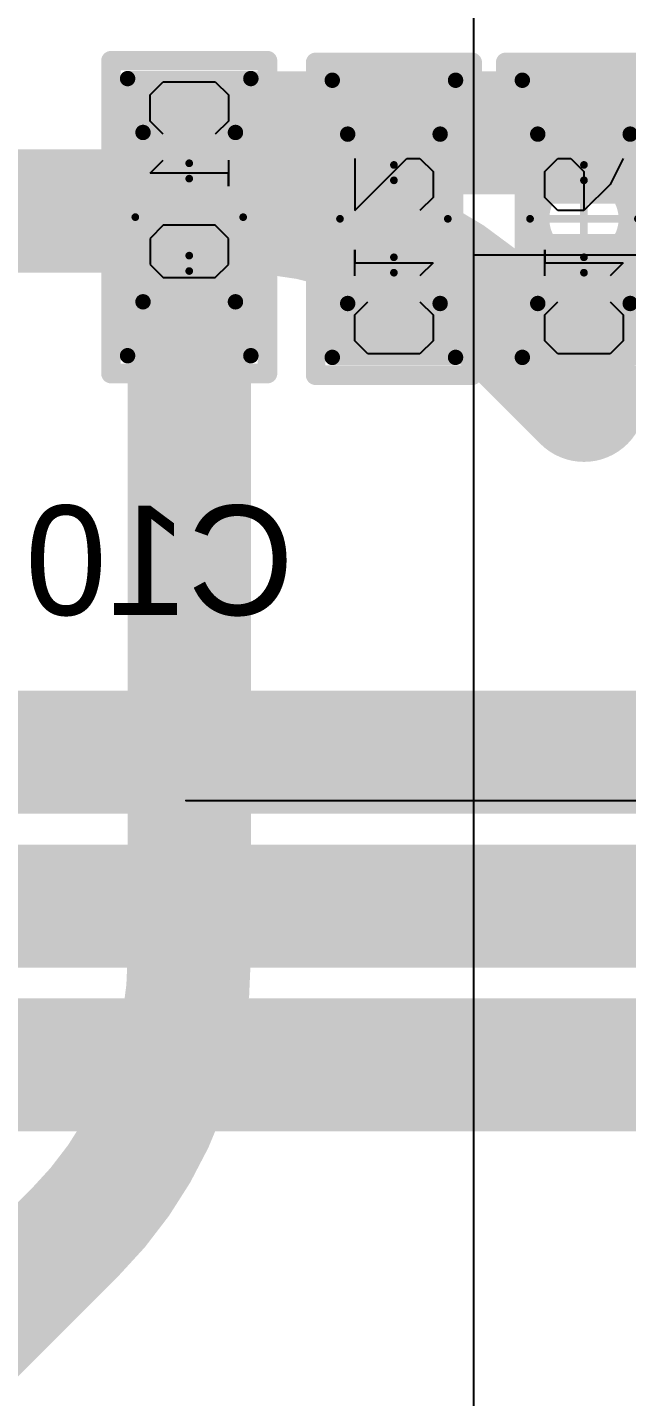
# Model space of a CAD drawing. Header units: millimetres. Extents: x 235 to 830, y 272 to 692.
# Drawn here: x 506.98 to 510.87, y 520.96 to 529.86 of the extents above; entities that cross this region are included whole.
import ezdxf

# ---------------------------------------------------------------- set-up
doc = ezdxf.new("R2010")
doc.units = ezdxf.units.MM
for name, color, linetype in [('BottomLayer', 5, 'Continuous'), ('BottomOverlay', 54, 'Continuous'), ('BottomPaste', 16, 'Continuous'), ('BottomSolder', 6, 'Continuous'), ('Mechanical1', 6, 'Continuous'), ('Mechanical13', 56, 'Continuous'), ('Mechanical15', 56, 'Continuous'), ('MultiLayer', 9, 'Continuous'), ('TopLayer', 1, 'Continuous'), ('ViaHoleLayer', 16, 'Continuous')]:
    doc.layers.add(name, color=color, linetype=linetype)

# ---------------------------------------------------------------- blocks, each defined once
blk = doc.blocks.new('ANTENNA_NFC_60MMX30MM_B_1')
at = {"layer": 'BottomLayer', "const_width": 0.8000009399999999}
for points in [[(-24.40399996, -12.60000528), (24.40399996, -12.60000528)], [(-24.83799706, -13.60000328), (24.83799706, -13.60000328)], [(-25.27199416, -14.59999874), (25.27199416, -14.60000382)]]:
    blk.add_lwpolyline(points, dxfattribs=at)
at = {"layer": 'Mechanical1', "const_width": 0.127}
blk.add_lwpolyline([(-30.0000035, -15.00000048), (30.00000604, -15.00000048)], dxfattribs=at)
blk = doc.blocks.new('0402CAP_B_31')
at = {"layer": 'BottomLayer'}
for points in [[(-0.7999984, 0.2999994), (-0.7999984, -0.2999994), (-0.1999996, 0.2999994), (-0.1999996, -0.2999994)], [(0.20000214, 0.2999994), (0.20000214, -0.2999994), (0.8000009399999999, 0.2999994), (0.8000009399999999, -0.2999994)]]:
    blk.add_solid(points, dxfattribs=at)
at = {"layer": 'BottomOverlay', "const_width": 0.127}
for points in [[(-1.016, 0.508), (-0.254, 0.508)], [(-1.016, 0.508), (-1.016, -0.508)], [(0.254, 0.508), (1.016, 0.508)], [(1.016, 0.508), (1.016, -0.508)], [(-1.016, -0.508), (-0.254, -0.508)], [(0.254, -0.508), (1.016, -0.508)]]:
    blk.add_lwpolyline(points, dxfattribs=at)
at = {"layer": 'BottomOverlay', "const_width": 0.0635}
for points in [[(-1.04775, 0.508, 1), (-0.98425, 0.508, 1)], [(-1.04775, 0.508, 1), (-0.98425, 0.508, 1)], [(-0.2857499999999999, 0.508, 1), (-0.22225, 0.508, 1)], [(0.22225, 0.508, 1), (0.2857499999999999, 0.508, 1)], [(0.98425, 0.508, 1), (1.04775, 0.508, 1)], [(0.98425, 0.508, 1), (1.04775, 0.508, 1)], [(-1.04775, -0.508, 1), (-0.98425, -0.508, 1)], [(-1.04775, -0.508, 1), (-0.98425, -0.508, 1)], [(-0.2857499999999999, -0.508, 1), (-0.22225, -0.508, 1)], [(0.22225, -0.508, 1), (0.2857499999999999, -0.508, 1)], [(0.98425, -0.508, 1), (1.04775, -0.508, 1)], [(0.98425, -0.508, 1), (1.04775, -0.508, 1)]]:
    blk.add_lwpolyline(points, format="xyb", close=True, dxfattribs=at)
at = {"layer": 'BottomPaste'}
for points in [[(-0.7999984, 0.2999994), (-0.7999984, -0.2999994), (-0.1999996, 0.2999994), (-0.1999996, -0.2999994)], [(0.20000214, 0.2999994), (0.20000214, -0.2999994), (0.8000009399999999, 0.2999994), (0.8000009399999999, -0.2999994)]]:
    blk.add_solid(points, dxfattribs=at)
at = {"layer": 'BottomSolder'}
for points in [[(-0.9015983999999999, 0.4015993999999999), (-0.9015983999999999, -0.4015993999999999), (-0.09839959999999999, 0.4015993999999999), (-0.09839959999999999, -0.4015993999999999)], [(0.09840214, 0.4015993999999999), (0.09840214, -0.4015993999999999), (0.90160094, 0.4015993999999999), (0.90160094, -0.4015993999999999)]]:
    blk.add_solid(points, dxfattribs=at)
at = {"layer": 'Mechanical1'}
for p, q in [((-0.8779992599999998, 0.16935958), (-0.79335884, 0.254)), ((-0.79335884, 0.254), (-0.62408054, 0.254)), ((-0.62408054, 0.254), (-0.53944266, 0.16935958)), ((-0.37016436, 0.254), (-0.20088606, 0.254)), ((-0.20088606, 0.254), (-0.28552394, 0.254)), ((-0.28552394, 0.254), (-0.28552394, -0.2538349)), ((0.05303266, 0.16935958), (0.13767308, 0.254)), ((0.13767308, 0.254), (0.30695138, 0.254)), ((0.30695138, 0.254), (0.39158926, 0.16935958)), ((-0.8779992599999998, -0.16919702), (-0.8779992599999998, 0.16935958)), ((0.05303266, 8.128e-05), (0.05303266, 0.16935958)), ((0.39158926, 0.16935958), (0.39158926, 0.0847217)), ((0.22231096, -0.16919702), (0.05303266, 8.128e-05)), ((0.30695138, 8.128e-05), (0.05303266, 8.128e-05)), ((0.39158926, 0.0847217), (0.30695138, 8.128e-05)), ((-0.79335884, -0.2538349), (-0.8779992599999998, -0.16919702)), ((-0.53944266, -0.16919702), (-0.62408054, -0.2538349)), ((-0.28552394, -0.2538349), (-0.37016436, -0.16919702)), ((0.39158926, -0.2538349), (0.22231096, -0.16919702)), ((-0.62408054, -0.2538349), (-0.79335884, -0.2538349))]:
    blk.add_line(p, q, dxfattribs=at)
at = {"layer": 'Mechanical13', "const_width": 0.0999998}
for points in [[(-0.5499989, 0.2999994), (-0.5499989, -0.2999994)], [(-0.5499989, 0.2999994), (0.55000144, 0.2999994)], [(0.55000144, 0.2999994), (0.55000144, -0.2999994)], [(-0.5499989, -0.2999994), (0.55000144, -0.2999994)]]:
    blk.add_lwpolyline(points, dxfattribs=at)
at = {"layer": 'Mechanical13', "const_width": 0.0499999}
for points in [[(-0.57499758, 0.2999994, 1), (-0.52500022, 0.2999994, 1)], [(-0.57499758, 0.2999994, 1), (-0.52500022, 0.2999994, 1)], [(0.52500276, 0.2999994, 1), (0.57500012, 0.2999994, 1)], [(0.52500276, 0.2999994, 1), (0.57500012, 0.2999994, 1)], [(-0.57499758, -0.2999994, 1), (-0.52500022, -0.2999994, 1)], [(-0.57499758, -0.2999994, 1), (-0.52500022, -0.2999994, 1)], [(0.52500276, -0.2999994, 1), (0.57500012, -0.2999994, 1)], [(0.52500276, -0.2999994, 1), (0.57500012, -0.2999994, 1)]]:
    blk.add_lwpolyline(points, format="xyb", close=True, dxfattribs=at)
at = {"layer": 'Mechanical15'}
for points, const_width in [([(-0.8999982, 0.40000174), (-0.8999982, -0.3999992)], 0.0999998), ([(-0.8999982, 0.40000174), (0.90000074, 0.40000174)], 0.0999998), ([(0.90000074, 0.40000174), (0.90000074, -0.3999992)], 0.0999998), ([(0, 0.3499993), (0, -0.3499993)], 0.0499999), ([(-0.3499993, 0), (0.3499993, 0)], 0.0499999), ([(-0.8999982, -0.3999992), (0.90000074, -0.3999992)], 0.0999998)]:
    blk.add_lwpolyline(points, dxfattribs=dict(at, const_width=const_width))
for points, const_width in [([(-0.9249968799999999, 0.40000174, 1), (-0.87499952, 0.40000174, 1)], 0.0499999), ([(-0.9249968799999999, 0.40000174, 1), (-0.87499952, 0.40000174, 1)], 0.0499999), ([(0.8750020599999999, 0.40000174, 1), (0.9249994199999999, 0.40000174, 1)], 0.0499999), ([(0.8750020599999999, 0.40000174, 1), (0.9249994199999999, 0.40000174, 1)], 0.0499999), ([(-0.01249934, 0.3499993, 1), (0.01249934, 0.3499993, 1)], 0.02499868), ([(0.2499995, 0, 1), (-0.2499995, 0, 1)], 0.0499999), ([(-0.36249864, 0, 1), (-0.33749996, 0, 1)], 0.02499868), ([(-0.26249884, 0, 1), (-0.23750016, 0, 1)], 0.02499868), ([(0.23750016, 0, 1), (0.26249884, 0, 1)], 0.02499868), ([(0.33749996, 0, 1), (0.36249864, 0, 1)], 0.02499868), ([(-0.9249968799999999, -0.3999992, 1), (-0.87499952, -0.3999992, 1)], 0.0499999), ([(-0.9249968799999999, -0.3999992, 1), (-0.87499952, -0.3999992, 1)], 0.0499999), ([(-0.01249934, -0.3499993, 1), (0.01249934, -0.3499993, 1)], 0.02499868), ([(0.8750020599999999, -0.3999992, 1), (0.9249994199999999, -0.3999992, 1)], 0.0499999), ([(0.8750020599999999, -0.3999992, 1), (0.9249994199999999, -0.3999992, 1)], 0.0499999)]:
    blk.add_lwpolyline(points, format="xyb", close=True, dxfattribs=dict(at, const_width=const_width))
blk = doc.blocks.new('0402CAP_B_34')
at = {"layer": 'BottomLayer'}
for points in [[(-0.7999984, 0.2999994), (-0.7999984, -0.2999994), (-0.1999996, 0.2999994), (-0.1999996, -0.2999994)], [(0.20000214, 0.2999994), (0.20000214, -0.2999994), (0.8000009399999999, 0.2999994), (0.8000009399999999, -0.2999994)]]:
    blk.add_solid(points, dxfattribs=at)
at = {"layer": 'BottomOverlay', "const_width": 0.127}
for points in [[(-1.016, 0.508), (-0.254, 0.508)], [(-1.016, 0.508), (-1.016, -0.508)], [(0.254, 0.508), (1.016, 0.508)], [(1.016, 0.508), (1.016, -0.508)], [(-1.016, -0.508), (-0.254, -0.508)], [(0.254, -0.508), (1.016, -0.508)]]:
    blk.add_lwpolyline(points, dxfattribs=at)
at = {"layer": 'BottomOverlay', "const_width": 0.0635}
for points in [[(-1.04775, 0.508, 1), (-0.98425, 0.508, 1)], [(-1.04775, 0.508, 1), (-0.98425, 0.508, 1)], [(-0.2857499999999999, 0.508, 1), (-0.22225, 0.508, 1)], [(0.22225, 0.508, 1), (0.2857499999999999, 0.508, 1)], [(0.98425, 0.508, 1), (1.04775, 0.508, 1)], [(0.98425, 0.508, 1), (1.04775, 0.508, 1)], [(-1.04775, -0.508, 1), (-0.98425, -0.508, 1)], [(-1.04775, -0.508, 1), (-0.98425, -0.508, 1)], [(-0.2857499999999999, -0.508, 1), (-0.22225, -0.508, 1)], [(0.22225, -0.508, 1), (0.2857499999999999, -0.508, 1)], [(0.98425, -0.508, 1), (1.04775, -0.508, 1)], [(0.98425, -0.508, 1), (1.04775, -0.508, 1)]]:
    blk.add_lwpolyline(points, format="xyb", close=True, dxfattribs=at)
at = {"layer": 'BottomPaste'}
for points in [[(-0.7999984, 0.2999994), (-0.7999984, -0.2999994), (-0.1999996, 0.2999994), (-0.1999996, -0.2999994)], [(0.20000214, 0.2999994), (0.20000214, -0.2999994), (0.8000009399999999, 0.2999994), (0.8000009399999999, -0.2999994)]]:
    blk.add_solid(points, dxfattribs=at)
at = {"layer": 'BottomSolder'}
for points in [[(-0.9015983999999999, 0.4015993999999999), (-0.9015983999999999, -0.4015993999999999), (-0.09839959999999999, 0.4015993999999999), (-0.09839959999999999, -0.4015993999999999)], [(0.09840214, 0.4015993999999999), (0.09840214, -0.4015993999999999), (0.90160094, 0.4015993999999999), (0.90160094, -0.4015993999999999)]]:
    blk.add_solid(points, dxfattribs=at)
at = {"layer": 'Mechanical1'}
for p, q in [((-0.8779992599999998, 0.16935958), (-0.79335884, 0.254)), ((-0.79335884, 0.254), (-0.62408054, 0.254)), ((-0.62408054, 0.254), (-0.53944266, 0.16935958)), ((-0.37016436, 0.254), (-0.20088606, 0.254)), ((-0.20088606, 0.254), (-0.28552394, 0.254)), ((-0.28552394, 0.254), (-0.28552394, -0.2538349)), ((0.39158926, 0.254), (0.05303266, 0.254)), ((0.05303266, 0.254), (0.39158926, -0.0845566)), ((-0.8779992599999998, -0.16919702), (-0.8779992599999998, 0.16935958)), ((0.39158926, -0.0845566), (0.39158926, -0.16919702)), ((-0.79335884, -0.2538349), (-0.8779992599999998, -0.16919702)), ((-0.53944266, -0.16919702), (-0.62408054, -0.2538349)), ((-0.28552394, -0.2538349), (-0.37016436, -0.16919702)), ((0.13767308, -0.2538349), (0.05303266, -0.16919702)), ((0.39158926, -0.16919702), (0.30695138, -0.2538349)), ((-0.62408054, -0.2538349), (-0.79335884, -0.2538349)), ((0.30695138, -0.2538349), (0.13767308, -0.2538349))]:
    blk.add_line(p, q, dxfattribs=at)
at = {"layer": 'Mechanical13', "const_width": 0.0999998}
for points in [[(-0.5499989, 0.2999994), (-0.5499989, -0.2999994)], [(-0.5499989, 0.2999994), (0.55000144, 0.2999994)], [(0.55000144, 0.2999994), (0.55000144, -0.2999994)], [(-0.5499989, -0.2999994), (0.55000144, -0.2999994)]]:
    blk.add_lwpolyline(points, dxfattribs=at)
at = {"layer": 'Mechanical13', "const_width": 0.0499999}
for points in [[(-0.57499758, 0.2999994, 1), (-0.52500022, 0.2999994, 1)], [(-0.57499758, 0.2999994, 1), (-0.52500022, 0.2999994, 1)], [(0.52500276, 0.2999994, 1), (0.57500012, 0.2999994, 1)], [(0.52500276, 0.2999994, 1), (0.57500012, 0.2999994, 1)], [(-0.57499758, -0.2999994, 1), (-0.52500022, -0.2999994, 1)], [(-0.57499758, -0.2999994, 1), (-0.52500022, -0.2999994, 1)], [(0.52500276, -0.2999994, 1), (0.57500012, -0.2999994, 1)], [(0.52500276, -0.2999994, 1), (0.57500012, -0.2999994, 1)]]:
    blk.add_lwpolyline(points, format="xyb", close=True, dxfattribs=at)
at = {"layer": 'Mechanical15'}
for points, const_width in [([(-0.8999982, 0.40000174), (-0.8999982, -0.3999992)], 0.0999998), ([(-0.8999982, 0.40000174), (0.90000074, 0.40000174)], 0.0999998), ([(0.90000074, 0.40000174), (0.90000074, -0.3999992)], 0.0999998), ([(0, 0.3499993), (0, -0.3499993)], 0.0499999), ([(-0.3499993, 0), (0.3499993, 0)], 0.0499999), ([(-0.8999982, -0.3999992), (0.90000074, -0.3999992)], 0.0999998)]:
    blk.add_lwpolyline(points, dxfattribs=dict(at, const_width=const_width))
for points, const_width in [([(-0.9249968799999999, 0.40000174, 1), (-0.87499952, 0.40000174, 1)], 0.0499999), ([(-0.9249968799999999, 0.40000174, 1), (-0.87499952, 0.40000174, 1)], 0.0499999), ([(0.8750020599999999, 0.40000174, 1), (0.9249994199999999, 0.40000174, 1)], 0.0499999), ([(0.8750020599999999, 0.40000174, 1), (0.9249994199999999, 0.40000174, 1)], 0.0499999), ([(-0.01249934, 0.3499993, 1), (0.01249934, 0.3499993, 1)], 0.02499868), ([(0.2499995, 0, 1), (-0.2499995, 0, 1)], 0.0499999), ([(-0.36249864, 0, 1), (-0.33749996, 0, 1)], 0.02499868), ([(-0.26249884, 0, 1), (-0.23750016, 0, 1)], 0.02499868), ([(0.23750016, 0, 1), (0.26249884, 0, 1)], 0.02499868), ([(0.33749996, 0, 1), (0.36249864, 0, 1)], 0.02499868), ([(-0.9249968799999999, -0.3999992, 1), (-0.87499952, -0.3999992, 1)], 0.0499999), ([(-0.9249968799999999, -0.3999992, 1), (-0.87499952, -0.3999992, 1)], 0.0499999), ([(-0.01249934, -0.3499993, 1), (0.01249934, -0.3499993, 1)], 0.02499868), ([(0.8750020599999999, -0.3999992, 1), (0.9249994199999999, -0.3999992, 1)], 0.0499999), ([(0.8750020599999999, -0.3999992, 1), (0.9249994199999999, -0.3999992, 1)], 0.0499999)]:
    blk.add_lwpolyline(points, format="xyb", close=True, dxfattribs=dict(at, const_width=const_width))
blk = doc.blocks.new('0402CAP_B_36')
at = {"layer": 'BottomLayer'}
for points in [[(-0.7999984, 0.2999994), (-0.7999984, -0.2999994), (-0.1999996, 0.2999994), (-0.1999996, -0.2999994)], [(0.20000214, 0.2999994), (0.20000214, -0.2999994), (0.8000009399999999, 0.2999994), (0.8000009399999999, -0.2999994)]]:
    blk.add_solid(points, dxfattribs=at)
at = {"layer": 'BottomOverlay', "const_width": 0.127}
for points in [[(-1.016, -0.508), (-1.016, 0.508)], [(-0.254, 0.508), (-1.016, 0.508)], [(1.016, 0.508), (0.254, 0.508)], [(1.016, -0.508), (1.016, 0.508)], [(-0.254, -0.508), (-1.016, -0.508)], [(1.016, -0.508), (0.254, -0.508)]]:
    blk.add_lwpolyline(points, dxfattribs=at)
at = {"layer": 'BottomOverlay', "const_width": 0.0635}
for points in [[(-1.04775, 0.508, 1), (-0.98425, 0.508, 1)], [(-1.04775, 0.508, 1), (-0.98425, 0.508, 1)], [(-0.2857499999999999, 0.508, 1), (-0.22225, 0.508, 1)], [(0.22225, 0.508, 1), (0.2857499999999999, 0.508, 1)], [(0.98425, 0.508, 1), (1.04775, 0.508, 1)], [(0.98425, 0.508, 1), (1.04775, 0.508, 1)], [(-1.04775, -0.508, 1), (-0.98425, -0.508, 1)], [(-1.04775, -0.508, 1), (-0.98425, -0.508, 1)], [(-0.2857499999999999, -0.508, 1), (-0.22225, -0.508, 1)], [(0.22225, -0.508, 1), (0.2857499999999999, -0.508, 1)], [(0.98425, -0.508, 1), (1.04775, -0.508, 1)], [(0.98425, -0.508, 1), (1.04775, -0.508, 1)]]:
    blk.add_lwpolyline(points, format="xyb", close=True, dxfattribs=at)
at = {"layer": 'BottomPaste'}
for points in [[(-0.7999984, 0.2999994), (-0.7999984, -0.2999994), (-0.1999996, 0.2999994), (-0.1999996, -0.2999994)], [(0.20000214, 0.2999994), (0.20000214, -0.2999994), (0.8000009399999999, 0.2999994), (0.8000009399999999, -0.2999994)]]:
    blk.add_solid(points, dxfattribs=at)
at = {"layer": 'BottomSolder'}
for points in [[(-0.9015983999999999, 0.4015993999999999), (-0.9015983999999999, -0.4015993999999999), (-0.09839959999999999, 0.4015993999999999), (-0.09839959999999999, -0.4015993999999999)], [(0.09840214, 0.4015993999999999), (0.09840214, -0.4015993999999999), (0.90160094, 0.4015993999999999), (0.90160094, -0.4015993999999999)]]:
    blk.add_solid(points, dxfattribs=at)
at = {"layer": 'Mechanical1'}
for p, q in [((-0.8779992599999998, 0.16935958), (-0.79335884, 0.254)), ((-0.79335884, 0.254), (-0.62408054, 0.254)), ((-0.62408054, 0.254), (-0.53944266, 0.16935958)), ((-0.37016436, 0.254), (-0.20088606, 0.254)), ((-0.20088606, 0.254), (-0.28552394, 0.254)), ((-0.28552394, 0.254), (-0.28552394, -0.2538349)), ((0.13767308, 0.254), (0.05303266, 0.16935958)), ((0.30695138, 0.254), (0.13767308, 0.254)), ((0.39158926, 0.16935958), (0.30695138, 0.254)), ((-0.8779992599999998, -0.16919702), (-0.8779992599999998, 0.16935958)), ((0.05303266, 0.16935958), (0.05303266, -0.16919702)), ((0.39158926, -0.16919702), (0.39158926, 0.16935958)), ((-0.79335884, -0.2538349), (-0.8779992599999998, -0.16919702)), ((-0.53944266, -0.16919702), (-0.62408054, -0.2538349)), ((-0.28552394, -0.2538349), (-0.37016436, -0.16919702)), ((0.05303266, -0.16919702), (0.13767308, -0.2538349)), ((0.30695138, -0.2538349), (0.39158926, -0.16919702)), ((-0.62408054, -0.2538349), (-0.79335884, -0.2538349)), ((0.13767308, -0.2538349), (0.30695138, -0.2538349))]:
    blk.add_line(p, q, dxfattribs=at)
at = {"layer": 'Mechanical13', "const_width": 0.0999998}
for points in [[(0.55000144, 0.2999994), (-0.5499989, 0.2999994)], [(-0.5499989, -0.2999994), (-0.5499989, 0.2999994)], [(0.55000144, -0.2999994), (0.55000144, 0.2999994)], [(0.55000144, -0.2999994), (-0.5499989, -0.2999994)]]:
    blk.add_lwpolyline(points, dxfattribs=at)
at = {"layer": 'Mechanical13', "const_width": 0.0499999}
for points in [[(-0.57499758, 0.2999994, 1), (-0.52500022, 0.2999994, 1)], [(-0.57499758, 0.2999994, 1), (-0.52500022, 0.2999994, 1)], [(0.52500276, 0.2999994, 1), (0.57500012, 0.2999994, 1)], [(0.52500276, 0.2999994, 1), (0.57500012, 0.2999994, 1)], [(-0.57499758, -0.2999994, 1), (-0.52500022, -0.2999994, 1)], [(-0.57499758, -0.2999994, 1), (-0.52500022, -0.2999994, 1)], [(0.52500276, -0.2999994, 1), (0.57500012, -0.2999994, 1)], [(0.52500276, -0.2999994, 1), (0.57500012, -0.2999994, 1)]]:
    blk.add_lwpolyline(points, format="xyb", close=True, dxfattribs=at)
at = {"layer": 'Mechanical15'}
for points, const_width in [([(0.90000074, 0.40000174), (-0.8999982, 0.40000174)], 0.0999998), ([(-0.8999982, -0.3999992), (-0.8999982, 0.40000174)], 0.0999998), ([(0.90000074, -0.3999992), (0.90000074, 0.40000174)], 0.0999998), ([(0, -0.3499993), (0, 0.3499993)], 0.0499999), ([(0.3499993, 0), (-0.3499993, 0)], 0.0499999), ([(0.90000074, -0.3999992), (-0.8999982, -0.3999992)], 0.0999998)]:
    blk.add_lwpolyline(points, dxfattribs=dict(at, const_width=const_width))
for points, const_width in [([(-0.9249968799999999, 0.40000174, 1), (-0.87499952, 0.40000174, 1)], 0.0499999), ([(-0.9249968799999999, 0.40000174, 1), (-0.87499952, 0.40000174, 1)], 0.0499999), ([(0.8750020599999999, 0.40000174, 1), (0.9249994199999999, 0.40000174, 1)], 0.0499999), ([(0.8750020599999999, 0.40000174, 1), (0.9249994199999999, 0.40000174, 1)], 0.0499999), ([(-0.01249934, 0.3499993, 1), (0.01249934, 0.3499993, 1)], 0.02499868), ([(0.2499995, 0, 1), (-0.2499995, 0, 1)], 0.0499999), ([(-0.36249864, 0, 1), (-0.33749996, 0, 1)], 0.02499868), ([(-0.26249884, 0, 1), (-0.23750016, 0, 1)], 0.02499868), ([(0.23750016, 0, 1), (0.26249884, 0, 1)], 0.02499868), ([(0.33749996, 0, 1), (0.36249864, 0, 1)], 0.02499868), ([(-0.9249968799999999, -0.3999992, 1), (-0.87499952, -0.3999992, 1)], 0.0499999), ([(-0.9249968799999999, -0.3999992, 1), (-0.87499952, -0.3999992, 1)], 0.0499999), ([(-0.01249934, -0.3499993, 1), (0.01249934, -0.3499993, 1)], 0.02499868), ([(0.8750020599999999, -0.3999992, 1), (0.9249994199999999, -0.3999992, 1)], 0.0499999), ([(0.8750020599999999, -0.3999992, 1), (0.9249994199999999, -0.3999992, 1)], 0.0499999)]:
    blk.add_lwpolyline(points, format="xyb", close=True, dxfattribs=dict(at, const_width=const_width))

msp = doc.modelspace()

# ---------------------------------------------------------------- linework, layer by layer
at = {"layer": 'BottomLayer'}
for points, const_width in [([(508.27216862, 529.1712352799999), (511.6792382599999, 529.1712352799999)], 0.8000009399999999), ([(509.35664194, 528.11237532), (509.35666988, 528.11240326)], 0.508), ([(509.35666988, 528.11240326), (510.59012944, 528.11240326)], 0.508), ([(510.59012944, 528.11240326), (510.5901573799999, 528.1124312)], 0.508), ([(510.59012944, 527.43351968), (510.59012944, 528.11240326)], 0.508), ([(508.02817368, 527.1501496599999), (508.02817368, 527.9629496599999)], 0.8000009399999999)]:
    msp.add_lwpolyline(points, dxfattribs=dict(at, const_width=const_width))
for points, const_width in [([(508.07216902, 529.1712352799999, 1), (508.47216822, 529.1712352799999, 1)], 0.3999992), ([(509.22964194, 528.11237532, 1), (509.48364194, 528.11237532, 1)], 0.254), ([(509.22966988, 528.11240326, 1), (509.48366988, 528.11240326, 1)], 0.254), ([(509.22966988, 528.11240326, 1), (509.48366988, 528.11240326, 1)], 0.254), ([(510.4631294399999, 528.11240326, 1), (510.71712944, 528.11240326, 1)], 0.254), ([(510.4631294399999, 528.11240326, 1), (510.71712944, 528.11240326, 1)], 0.254), ([(510.4631294399999, 528.11240326, 1), (510.71712944, 528.11240326, 1)], 0.254), ([(510.46315738, 528.1124312, 1), (510.7171573799999, 528.1124312, 1)], 0.254), ([(507.82817408, 527.9629496599999, 1), (508.22817328, 527.9629496599999, 1)], 0.3999992), ([(510.4631294399999, 527.43351968, 1), (510.71712944, 527.43351968, 1)], 0.254), ([(510.48852944, 527.43351968, 1), (510.69172944, 527.43351968, 1)], 0.2032), ([(507.82817408, 527.1501496599999, 1), (508.22817328, 527.1501496599999, 1)], 0.3999992), ([(507.92657368, 527.1501496599999, 1), (508.12977368, 527.1501496599999, 1)], 0.2032)]:
    msp.add_lwpolyline(points, format="xyb", close=True, dxfattribs=dict(at, const_width=const_width))
at = {"layer": 'Mechanical1', "const_width": 0.0127}
for points in [[(509.87411614, 520.7399796), (509.87411614, 586.23997814)], [(509.87411614, 528.37656834), (520.47411526, 528.37656834)], [(508.00686054, 524.83363664), (509.87411614, 524.83363664)], [(509.87411614, 524.83363664), (520.47411526, 524.83363664)]]:
    msp.add_lwpolyline(points, dxfattribs=at)
at = {"layer": 'Mechanical1', "const_width": 0.00635}
for points in [[(509.87094114, 528.37656834, 1), (509.87729114, 528.37656834, 1)], [(508.00368554, 524.83363664, 1), (508.0100355399999, 524.83363664, 1)], [(509.87094114, 524.83363664, 1), (509.87729114, 524.83363664, 1)], [(509.87094114, 524.83363664, 1), (509.87729114, 524.83363664, 1)]]:
    msp.add_lwpolyline(points, format="xyb", close=True, dxfattribs=at)
at = {"layer": 'MultiLayer', "const_width": 0.2032}
for points in [[(510.48852944, 527.43351968, 1), (510.69172944, 527.43351968, 1)], [(507.92657368, 527.1501496599999, 1), (508.12977368, 527.1501496599999, 1)]]:
    msp.add_lwpolyline(points, format="xyb", close=True, dxfattribs=at)
at = {"layer": 'TopLayer', "const_width": 0.8000009399999999}
for points in [[(506.55491526, 528.6632301999999), (508.30831536, 528.6632301999999)], [(510.10436714, 527.9192819799999), (510.59012944, 527.43351968)], [(508.02817368, 523.82259218), (508.02817368, 527.1501496599999)], [(505.15448626, 519.8968012), (507.28422546, 522.0265404)]]:
    msp.add_lwpolyline(points, dxfattribs=at)
for points in [[(508.30831536, 528.6632301999999, -0.198912367379658), (510.10436714, 527.9192819799999)], [(508.02817368, 523.82259218, -0.198912367379658), (507.28422546, 522.0265404)]]:
    msp.add_lwpolyline(points, format="xyb", dxfattribs=at)
at = {"layer": 'TopLayer'}
for points, const_width in [([(508.10831576, 528.6632301999999, 1), (508.50831496, 528.6632301999999, 1)], 0.3999992), ([(508.10831576, 528.6632301999999, 1), (508.50831496, 528.6632301999999, 1)], 0.3999992), ([(509.90436754, 527.9192819799999, 1), (510.30436674, 527.9192819799999, 1)], 0.3999992), ([(509.90436754, 527.9192819799999, 1), (510.30436674, 527.9192819799999, 1)], 0.3999992), ([(510.39012984, 527.43351968, 1), (510.79012904, 527.43351968, 1)], 0.3999992), ([(510.48852944, 527.43351968, 1), (510.69172944, 527.43351968, 1)], 0.2032), ([(507.82817408, 527.1501496599999, 1), (508.22817328, 527.1501496599999, 1)], 0.3999992), ([(507.92657368, 527.1501496599999, 1), (508.12977368, 527.1501496599999, 1)], 0.2032), ([(507.82817408, 523.82259218, 1), (508.22817328, 523.82259218, 1)], 0.3999992), ([(507.82817408, 523.82259218, 1), (508.22817328, 523.82259218, 1)], 0.3999992), ([(507.0842258599999, 522.0265404, 1), (507.48422506, 522.0265404, 1)], 0.3999992), ([(507.0842258599999, 522.0265404, 1), (507.48422506, 522.0265404, 1)], 0.3999992)]:
    msp.add_lwpolyline(points, format="xyb", close=True, dxfattribs=dict(at, const_width=const_width))
at = {"layer": 'ViaHoleLayer', "const_width": 0.1016}
for points in [[(510.5393294399999, 527.43351968, 1), (510.64092944, 527.43351968, 1)], [(507.97737368, 527.1501496599999, 1), (508.07897368, 527.1501496599999, 1)]]:
    msp.add_lwpolyline(points, format="xyb", close=True, dxfattribs=at)

# ---------------------------------------------------------------- block references
msp.add_blockref('ANTENNA_NFC_60MMX30MM_B_1', (506.63111526, 537.74823616))
for name, p, rotation in [('0402CAP_B_36', (508.02811526, 528.62328616), 270), ('0402CAP_B_34', (509.35664194, 528.61237432), 90), ('0402CAP_B_31', (510.5901573799999, 528.6124302000001), 90)]:
    msp.add_blockref(name, p, dxfattribs=dict(rotation=rotation))

# ---------------------------------------------------------------- texts
at = {"layer": 'BottomOverlay', "text_generation_flag": 2}
msp.add_text('C10', height=0.7111999999999999, dxfattribs=at).set_placement((508.70811644, 526.03883616))

doc.saveas('drawing.dxf')
